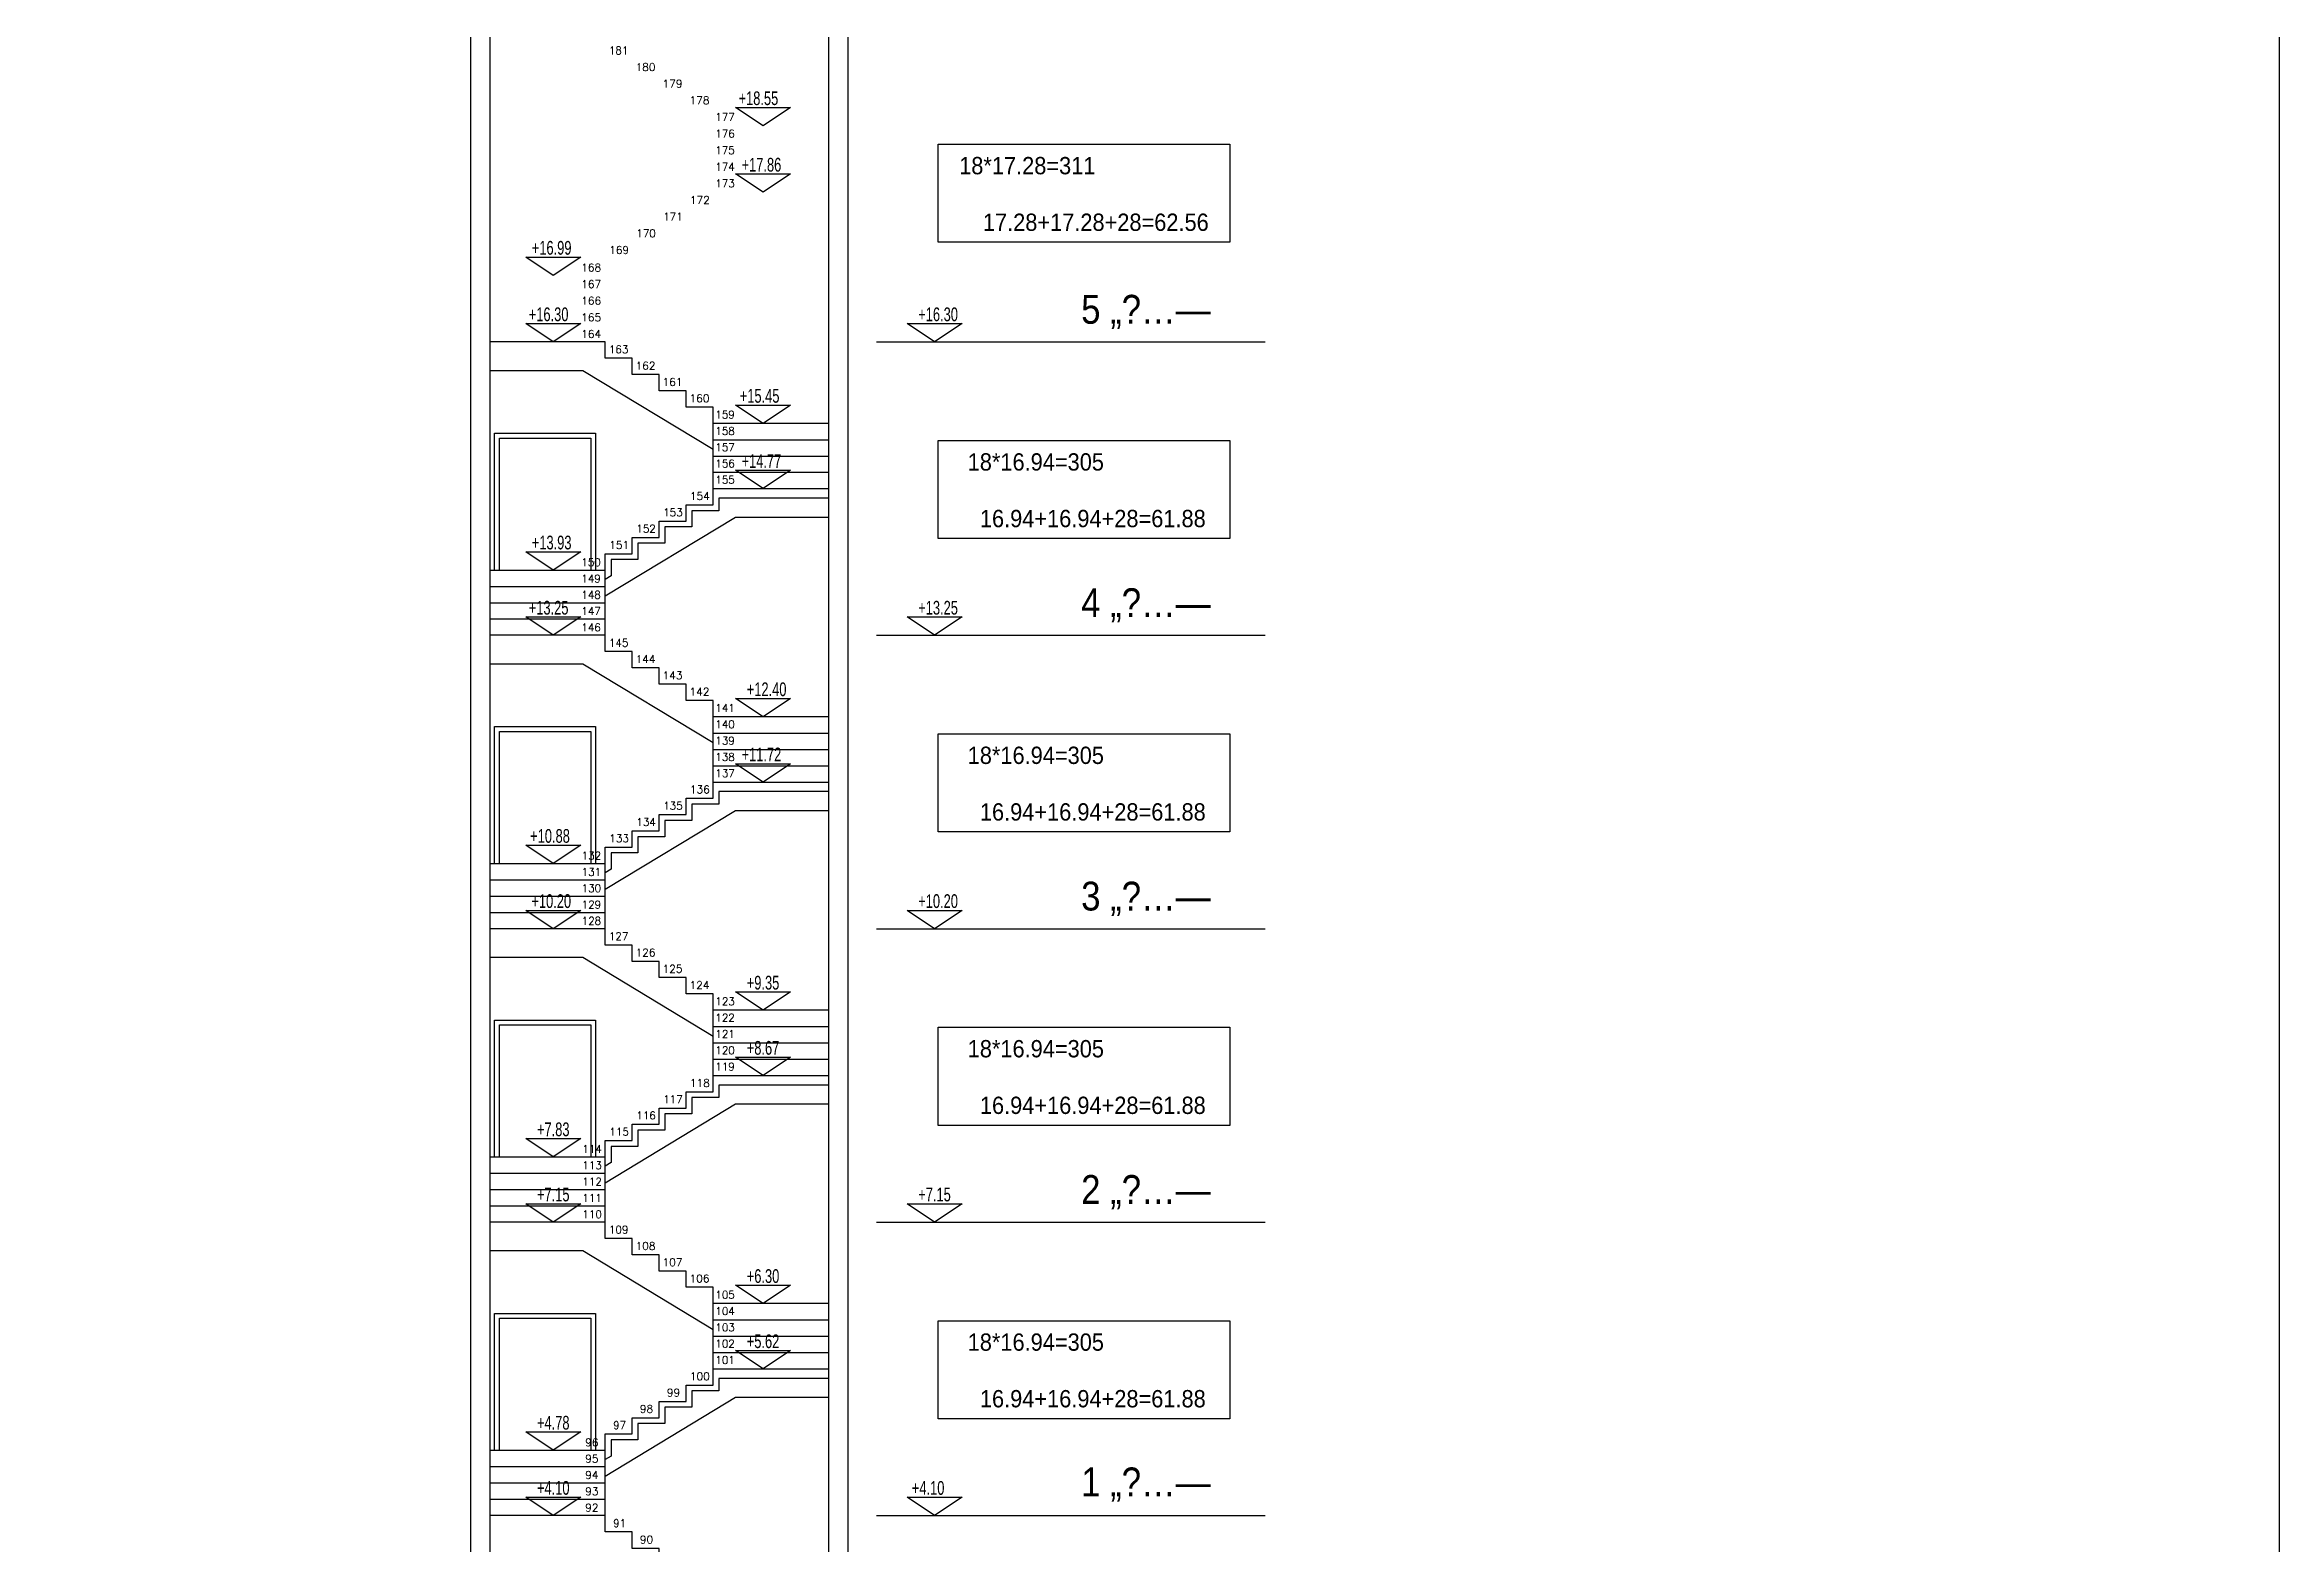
# Model space of a CAD drawing. Header units: centimetres. Extents: x 55145 to 64769, y -6931 to 11377.
# Drawn here: x 62447 to 64769, y 4363 to 5922 of the extents above; entities that cross this region are included whole.
import ezdxf
from ezdxf.enums import TextEntityAlignment as Align

# ---------------------------------------------------------------- set-up
doc = ezdxf.new("R2010")
doc.units = ezdxf.units.CM
doc.header["$LTSCALE"] = 11
doc.header["$MEASUREMENT"] = 0
for name, color, linetype in [('73', 120, 'Continuous'), ('B-TEXT-H', 6, 'Continuous'), ('dim-100-v', 63, 'Continuous'), ('HATCH', 9, 'Continuous'), ('MABAT', 4, 'Continuous'), ('OPEN', 6, 'Continuous'), ('TXT', 2, 'Continuous'), ('TXT-Mech', 4, 'Continuous'), ('wall', 7, 'Continuous')]:
    doc.layers.add(name, color=color, linetype=linetype)
doc.styles.add('$0$TXT', font='TXT', dxfattribs={"width": 0.7})
doc.styles.add('ROMANCE', font='romanc')
doc.styles.add('SIMPHEB', font='SIMPHEB', dxfattribs={"height": 18})
doc.styles.get("Standard").update_dxf_attribs({"font": 'arial.ttf'})

# ---------------------------------------------------------------- blocks, each defined once
blk = doc.blocks.new('$0$SEC00')
blk.add_lwpolyline([(29.99999999999955, 20), (0, 0), (-30, 20)], close=True)
at = {"style": '$0$TXT', "width": 0.7}
blk.add_attdef('LEVEL', (-14.54834087567042, 22.59406115257661), '', height=10.50420168067227, dxfattribs=at)
blk = doc.blocks.new('Hights-1')
at = {"layer": 'HATCH', "elevation": -0.0002177568349078}
for points in [[(-403.8562842383981, 2788.000019147992), (0, 2788.000019147992)], [(-403.8562842383981, 2483.000019147992), (0, 2483.000019147992)], [(-403.8562842383981, 2178.000019155443), (0, 2178.000019155443)], [(-403.8562842383981, 1873.000019162893), (0, 1873.000019162893)], [(-403.8562842383981, 1568.000019155443), (0, 1568.000019155443)]]:
    blk.add_lwpolyline(points, dxfattribs=at)
at = {"layer": 'TXT', "elevation": -0.0002177568349078}
for points in [[(-339.9884483359056, 2993.474928129814), (-36.8437296441989, 2993.474928129814), (-36.8437296441989, 2891.525110166869), (-339.9884483359056, 2891.525110166869)], [(-339.9884483508067, 2685.474928129814), (-36.84372965910006, 2685.474928129814), (-36.84372965910006, 2583.525110166869), (-339.9884483508067, 2583.525110166869)], [(-339.9884483657079, 2380.474928133539), (-36.84372967400122, 2380.474928133539), (-36.84372967400122, 2278.525110170594), (-339.9884483657079, 2278.525110170594)], [(-339.9884483804926, 2075.474928137264), (-36.84372968878597, 2075.474928137264), (-36.84372968878597, 1973.52511017432), (-339.9884483804926, 1973.52511017432)], [(-339.9884483955102, 1770.474928137264), (-36.84372970380355, 1770.474928137264), (-36.84372970380355, 1668.52511017432), (-339.9884483955102, 1668.52511017432)]]:
    blk.add_lwpolyline(points, close=True, dxfattribs=at)
at = {"layer": '73'}
ref = blk.add_blockref('$0$SEC00', (-343.6589123643935, 2788.000019155443), dxfattribs=dict(at, xscale=0.952, yscale=0.952, zscale=0.952))
ref.add_attrib('LEVEL', '+16.30', (-360.6010942012072, 2809.509565375745), dxfattribs={"height": 14.28, "style": '$0$TXT', "width": 0.7})
ref = blk.add_blockref('$0$SEC00', (-343.6589123643935, 2483.000019155443), dxfattribs=dict(at, xscale=0.952, yscale=0.952, zscale=0.952))
ref.add_attrib('LEVEL', '+13.25', (-360.6010942012072, 2504.509565375745), dxfattribs={"height": 14.28, "style": '$0$TXT', "width": 0.7})
ref = blk.add_blockref('$0$SEC00', (-343.6589123643935, 2178.000019162893), dxfattribs=dict(at, xscale=0.952, yscale=0.952, zscale=0.952))
ref.add_attrib('LEVEL', '+10.20', (-360.6010942012072, 2199.509565383196), dxfattribs={"height": 14.28, "style": '$0$TXT', "width": 0.7})
ref = blk.add_blockref('$0$SEC00', (-343.6589123643935, 1873.000019170344), dxfattribs=dict(at, xscale=0.952, yscale=0.952, zscale=0.952))
ref.add_attrib('LEVEL', '+7.15', (-360.6010942012072, 1894.509565390646), dxfattribs={"height": 14.28, "style": '$0$TXT', "width": 0.7})
ref = blk.add_blockref('$0$SEC00', (-343.6589123643935, 1568.000019162893), dxfattribs=dict(at, xscale=0.952, yscale=0.952, zscale=0.952))
ref.add_attrib('LEVEL', '+4.10', (-367.2335623794934, 1589.509565383196), dxfattribs={"height": 14.28, "style": '$0$TXT', "width": 0.7})
at = {"layer": 'TXT', "width": 0.9}
for s, p in [('18*17.28=311', (-176.500681539881, 2962.222408850095, -0.0002177568349078)), ('17.28+17.28+28=62.56', (-58.73080878600013, 2903.379680980346, -0.0002177568349078)), ('18*16.94=305', (-167.6453196936054, 2654.222408850095, -0.0002177568349078)), ('16.94+16.94+28=61.88', (-61.85576289671008, 2595.379680980346, -0.0002177568349078)), ('18*16.94=305', (-167.6453197085066, 2349.222408853821, -0.0002177568349078)), ('16.94+16.94+28=61.88', (-61.85576291161124, 2290.379680984071, -0.0002177568349078)), ('18*16.94=305', (-167.6453197232913, 2044.222408857546, -0.0002177568349078)), ('16.94+16.94+28=61.88', (-61.85576292639598, 1985.379680987797, -0.0002177568349078)), ('18*16.94=305', (-167.6453197383089, 1739.222408857546, -0.0002177568349078)), ('16.94+16.94+28=61.88', (-61.85576294141356, 1680.379680987797, -0.0002177568349078))]:
    blk.add_text(s, height=18, dxfattribs=at).set_placement(p, align=Align.RIGHT)
at = {"layer": 'TXT-Mech', "style": 'SIMPHEB', "width": 0.9}
for s, p in [('5 „%%142…—', (-56.87052473053336, 2806.879960827529, -0.0002177568349078)), ('4 „%%142…—', (-56.87052473053336, 2501.879960827529, -0.0002177568349078)), ('3 „%%142…—', (-56.87052473053336, 2196.87996083498, -0.0002177568349078)), ('2 „%%142…—', (-56.87052473053336, 1891.879960842431, -0.0002177568349078)), ('1 „%%142…—', (-56.87052473053336, 1587.87996083498, -0.0002177568349078))]:
    blk.add_text(s, height=30, dxfattribs=at).set_placement(p, align=Align.RIGHT)
blk = doc.blocks.new('sec-2-1_305')
at = {"layer": 'MABAT'}
for points in [[(352, 220.2199999999948), (232, 220.2199999999948), (232, 237.1599999999944), (204, 237.1599999999944), (204, 254.099999999994), (176, 254.099999999994), (176, 271.0399999999936), (148, 271.0399999999936), (148, 287.9799999999932), (120, 287.9799999999941), (120, 305.0000000074506), (0, 305.0000000074506)], [(232, 193.0584391738721), (96.55940358086082, 275.0000000074506), (0, 275.0000000074506)], [(232, 152.4599999999964), (232, 220.2199999999948)], [(232, 203.2799999999952), (352, 203.2799999999952)], [(232, 186.3399999999956), (352, 186.3399999999956)], [(232, 169.399999999996), (352, 169.399999999996)], [(0, 67.7599999999984), (120, 67.7599999999984), (120, 84.699999999998), (148, 84.699999999998), (148, 101.6399999999976), (176, 101.6399999999976), (176, 118.5799999999972), (204, 118.5799999999972), (204, 135.5199999999968), (232, 135.5199999999968), (232, 152.4599999999964), (352, 152.4599999999964)], [(0, 50.8199999999988), (120, 50.8199999999988)], [(120, 0), (120, 67.7599999999984)], [(0, 33.8799999999992), (120, 33.8799999999992)], [(0, 16.9399999999996), (120, 16.9399999999996)]]:
    blk.add_lwpolyline(points, dxfattribs=at)
at = {"layer": 'OPEN'}
for points in [[(5, 67.7599999999984), (5, 210), (110, 210), (110, 67.7599999999984)], [(10, 67.7599999999984), (10, 205), (105, 205), (105, 67.7599999999984)]]:
    blk.add_lwpolyline(points, dxfattribs=at)
at = {"layer": 'wall'}
for points in [[(352, 142.4599999999964), (238, 142.4599999999964), (238, 129.5199999999968), (210, 129.5199999999968), (210, 112.5799999999972), (182, 112.5799999999972), (182, 95.6399999999976), (154, 95.6399999999976), (154, 78.699999999998), (126, 78.699999999998), (126, 61.7599999999984), (120, 58.12999999999829)], [(352, 122.4599999999964), (255.3083650018525, 122.4599999999964), (120, 40.59843917387752)]]:
    blk.add_lwpolyline(points, dxfattribs=at)

msp = doc.modelspace()

# ---------------------------------------------------------------- linework, layer by layer
at = {"layer": 'dim-100-v', "color": 2}
msp.add_lwpolyline([(55149.51351346658, 11376.97447702161), (64769.02258511877, 11376.97447702161), (64769.02258511877, 599.6266549546999), (55149.51351346658, 599.6266549546999)], close=True, dxfattribs=at)
at = {"layer": 'MABAT'}
msp.add_lwpolyline([(63261.40985505722, 4307.48258395236), (63141.40985505722, 4307.48258395236), (63141.40985505722, 4324.56258395236), (63113.40985505722, 4324.56258395236), (63113.40985505722, 4341.64258395236), (63085.40985505722, 4341.64258395236), (63085.40985505722, 4358.72258395236), (63057.40985505722, 4358.72258395236), (63057.40985505722, 4375.80258395236), (63029.40985505722, 4375.80258395236), (63029.40985505722, 4392.962583952361), (62909.40985505722, 4392.962583952361)], dxfattribs=at)
at = {"layer": 'wall'}
for points in [[(62889.40985505722, 7508.962583949535), (62889.40985505722, 2794.962583937461)], [(62909.40985505722, 7488.962583923201), (62909.40985505722, 2824.962583942383)], [(63261.40985505722, 7248.962583952361), (63261.40985505722, 2824.962583942383)], [(63281.40985505722, 7248.962583952361), (63281.40985505722, 2794.962583937461)]]:
    msp.add_lwpolyline(points, dxfattribs=at)

# ---------------------------------------------------------------- block references
at = {"layer": '73'}
ref = msp.add_blockref('$0$SEC00', (63193.40985506857, 5837.602583947009, 0.0002177568349078), dxfattribs=dict(at, xscale=0.952, yscale=0.952, zscale=0.952))
ref.add_attrib('LEVEL', '+18.55', (63167.92621148662, 5859.112130167778, 0.0002177568349078), dxfattribs={"height": 14.28, "style": '$0$TXT', "width": 0.7})
ref = msp.add_blockref('$0$SEC00', (63193.4098550534, 5768.482564844758, 0.0002177568349078), dxfattribs=dict(at, xscale=0.952, yscale=0.952, zscale=0.952))
ref.add_attrib('LEVEL', '+17.86', (63171.08200343453, 5789.992111065526, 0.0002177568349078), dxfattribs={"height": 14.28, "style": '$0$TXT', "width": 0.7})
ref = msp.add_blockref('$0$SEC00', (62975.40985505393, 5682.082584006902), dxfattribs=dict(at, xscale=0.952, yscale=0.952, zscale=0.952))
ref.add_attrib('LEVEL', '+16.99', (62953.08200343505, 5703.59213022767), dxfattribs={"height": 14.28, "style": '$0$TXT', "width": 0.7})
ref = msp.add_blockref('$0$SEC00', (62975.40985506839, 5612.962564724528), dxfattribs=dict(at, xscale=0.952, yscale=0.952, zscale=0.952))
ref.add_attrib('LEVEL', '+16.30', (62949.92621148645, 5634.472110945296), dxfattribs={"height": 14.28, "style": '$0$TXT', "width": 0.7})
ref = msp.add_blockref('$0$SEC00', (63193.40985506752, 5528.182583937654, 0.0002177568349078), dxfattribs=dict(at, xscale=0.952, yscale=0.952, zscale=0.952))
ref.add_attrib('LEVEL', '+15.45', (63169.18329716031, 5549.692130158423, 0.0002177568349078), dxfattribs={"height": 14.28, "style": '$0$TXT', "width": 0.7})
ref = msp.add_blockref('$0$SEC00', (63193.40985505439, 5460.422564835505, 0.0002177568349078), dxfattribs=dict(at, xscale=0.952, yscale=0.952, zscale=0.952))
ref.add_attrib('LEVEL', '+14.77', (63171.08200343552, 5481.932111056273, 0.0002177568349078), dxfattribs={"height": 14.28, "style": '$0$TXT', "width": 0.7})
ref = msp.add_blockref('$0$SEC00', (62975.40985505186, 5375.722583999815), dxfattribs=dict(at, xscale=0.952, yscale=0.952, zscale=0.952))
ref.add_attrib('LEVEL', '+13.93', (62953.08200343299, 5397.232130220583), dxfattribs={"height": 14.28, "style": '$0$TXT', "width": 0.7})
ref = msp.add_blockref('$0$SEC00', (62975.4098550674, 5307.962564784439), dxfattribs=dict(at, xscale=0.952, yscale=0.952, zscale=0.952))
ref.add_attrib('LEVEL', '+13.25', (62949.92621148546, 5329.472111005207), dxfattribs={"height": 14.28, "style": '$0$TXT', "width": 0.7})
ref = msp.add_blockref('$0$SEC00', (63193.40985506701, 5223.182583997565, 0.0002177568349078), dxfattribs=dict(at, xscale=0.952, yscale=0.952, zscale=0.952))
ref.add_attrib('LEVEL', '+12.40', (63176.46767323159, 5244.692130218334, 0.0002177568349078), dxfattribs={"height": 14.28, "style": '$0$TXT', "width": 0.7})
ref = msp.add_blockref('$0$SEC00', (63193.40985505233, 5155.422564835505, 0.0002177568349078), dxfattribs=dict(at, xscale=0.952, yscale=0.952, zscale=0.952))
ref.add_attrib('LEVEL', '+11.72', (63171.08200343345, 5176.932111056273, 0.0002177568349078), dxfattribs={"height": 14.28, "style": '$0$TXT', "width": 0.7})
ref = msp.add_blockref('$0$SEC00', (62975.40985505275, 5070.722583999815), dxfattribs=dict(at, xscale=0.952, yscale=0.952, zscale=0.952))
ref.add_attrib('LEVEL', '+10.88', (62951.38541819185, 5092.232130220583), dxfattribs={"height": 14.28, "style": '$0$TXT', "width": 0.7})
ref = msp.add_blockref('$0$SEC00', (62975.4098550674, 5002.96256484435), dxfattribs=dict(at, xscale=0.952, yscale=0.952, zscale=0.952))
ref.add_attrib('LEVEL', '+10.20', (62952.6700426185, 5024.472111065118), dxfattribs={"height": 14.28, "style": '$0$TXT', "width": 0.7})
ref = msp.add_blockref('$0$SEC00', (63193.40985506734, 4918.182583997565, 0.0002177568349078), dxfattribs=dict(at, xscale=0.952, yscale=0.952, zscale=0.952))
ref.add_attrib('LEVEL', '+9.35', (63176.46767323193, 4939.692130218334, 0.0002177568349078), dxfattribs={"height": 14.28, "style": '$0$TXT', "width": 0.7})
ref = msp.add_blockref('$0$SEC00', (63193.40985505125, 4850.422564835505, 0.0002177568349078), dxfattribs=dict(at, xscale=0.952, yscale=0.952, zscale=0.952))
ref.add_attrib('LEVEL', '+8.67', (63176.46767321583, 4871.932111056273, 0.0002177568349078), dxfattribs={"height": 14.28, "style": '$0$TXT', "width": 0.7})
ref = msp.add_blockref('$0$SEC00', (62975.40985505176, 4765.722583999815), dxfattribs=dict(at, xscale=0.952, yscale=0.952, zscale=0.952))
ref.add_attrib('LEVEL', '+7.83', (62958.46767321634, 4787.232130220583), dxfattribs={"height": 14.28, "style": '$0$TXT', "width": 0.7})
ref = msp.add_blockref('$0$SEC00', (62975.40985506717, 4697.962564784439), dxfattribs=dict(at, xscale=0.952, yscale=0.952, zscale=0.952))
ref.add_attrib('LEVEL', '+7.15', (62958.46767323175, 4719.472111005207), dxfattribs={"height": 14.28, "style": '$0$TXT', "width": 0.7})
ref = msp.add_blockref('$0$SEC00', (63193.40985506726, 4613.182583997565, 0.0002177568349078), dxfattribs=dict(at, xscale=0.952, yscale=0.952, zscale=0.952))
ref.add_attrib('LEVEL', '+6.30', (63176.46767323184, 4634.692130218334, 0.0002177568349078), dxfattribs={"height": 14.28, "style": '$0$TXT', "width": 0.7})
ref = msp.add_blockref('$0$SEC00', (63193.40985505222, 4545.422564835505, 0.0002177568349078), dxfattribs=dict(at, xscale=0.952, yscale=0.952, zscale=0.952))
ref.add_attrib('LEVEL', '+5.62', (63176.46767321681, 4566.932111056273, 0.0002177568349078), dxfattribs={"height": 14.28, "style": '$0$TXT', "width": 0.7})
ref = msp.add_blockref('$0$SEC00', (62975.40985505275, 4460.722583999815), dxfattribs=dict(at, xscale=0.952, yscale=0.952, zscale=0.952))
ref.add_attrib('LEVEL', '+4.78', (62958.46767321733, 4482.232130220583), dxfattribs={"height": 14.28, "style": '$0$TXT', "width": 0.7})
ref = msp.add_blockref('$0$SEC00', (62975.40985506717, 4392.962564784439), dxfattribs=dict(at, xscale=0.952, yscale=0.952, zscale=0.952))
ref.add_attrib('LEVEL', '+4.10', (62958.46767323175, 4414.472111005207), dxfattribs={"height": 14.28, "style": '$0$TXT', "width": 0.7})
at = {"layer": 'dim-100-v'}
msp.add_blockref('Hights-1', (63715.26603717424, 2824.962564796919, 0.0002177568349078), dxfattribs=at)
at = {"layer": 'MABAT'}
for p in [(62909.40985505722, 5307.962583974713), (62909.40985505722, 5002.962583967263), (62909.40985505722, 4697.962583959812), (62909.40985505722, 4392.962583952361)]:
    msp.add_blockref('sec-2-1_305', p, dxfattribs=at)

# ---------------------------------------------------------------- texts
at = {"layer": 'B-TEXT-H', "style": 'ROMANCE'}
for s, p in [('181', (63033.04568352748, 5911.882129760806)), ('180', (63061.04568352748, 5894.602129760806)), ('179', (63089.04568352748, 5877.322129760806)), ('178', (63117.04568352748, 5860.042129760806)), ('177', (63143.58635115798, 5842.762129740783)), ('176', (63143.58635115798, 5825.482129740783)), ('175', (63143.58635115798, 5808.202129740784)), ('174', (63143.58635115798, 5790.922129740784)), ('172', (63117.49546339316, 5756.362129760808)), ('173', (63143.58635115798, 5773.642129740784)), ('171', (63089.49546339316, 5739.082129760808)), ('169', (63033.49546339316, 5704.522129760809)), ('170', (63061.49546339316, 5721.802129760808)), ('168', (63004.48527473531, 5686.242129712602)), ('167', (63004.48527473531, 5668.962129712602)), ('166', (63004.48527473531, 5651.682129712603)), ('165', (63004.48527473531, 5634.402129712603)), ('164', (63004.48527473531, 5617.122129749856)), ('163', (63033.04568352748, 5601.102129790605)), ('162', (63061.04568352748, 5584.162129790606)), ('161', (63089.04568352748, 5567.222129790606)), ('160', (63117.04568352748, 5550.282129790607)), ('159', (63143.58635115798, 5533.40212975079)), ('158', (63143.58635115798, 5516.372129770739)), ('157', (63143.58635115802, 5499.442129770688)), ('156', (63143.586351158, 5482.512129770636)), ('155', (63143.58635115798, 5465.582129770585)), ('153', (63089.49546339316, 5431.702129790609)), ('154', (63117.49546339316, 5448.642129790609)), ('152', (63061.49546339316, 5414.76212979061)), ('150', (63004.35030654049, 5379.882129742986)), ('151', (63033.49546339316, 5397.82212979061)), ('149', (63004.35030654049, 5362.942129742986)), ('148', (63004.35030654049, 5346.002129742987)), ('147', (63004.35030654049, 5329.062129742987)), ('146', (63004.35030654049, 5312.122129742987)), ('145', (63033.04568352748, 5296.102129783155)), ('144', (63061.04568352748, 5279.162129783155)), ('143', (63089.04568352748, 5262.222129783156)), ('142', (63117.04568352748, 5245.282129783156)), ('141', (63143.58635115798, 5228.402129743339)), ('140', (63143.58635115798, 5211.372129763288)), ('139', (63143.58635115802, 5194.442129763237)), ('138', (63143.586351158, 5177.512129763186)), ('137', (63143.58635115798, 5160.582129763135)), ('135', (63089.49546339316, 5126.702129783159)), ('136', (63117.49546339316, 5143.642129783158)), ('134', (63061.49546339316, 5109.762129783159)), ('133', (63033.49546339316, 5092.82212978316)), ('132', (63004.68458497104, 5074.882129749854)), ('131', (63004.68458497104, 5057.942129749855)), ('130', (63004.68458497104, 5041.002129749855)), ('129', (63004.68458497104, 5024.062129749856)), ('128', (63004.68458497104, 5007.122129749856)), ('127', (63033.04568352748, 4991.102129775704)), ('126', (63061.04568352748, 4974.162129775705)), ('125', (63089.04568352748, 4957.222129775705)), ('124', (63117.04568352748, 4940.282129775705)), ('123', (63143.58635115798, 4923.402129735889)), ('122', (63143.58635115798, 4906.372129755838)), ('121', (63143.58635115802, 4889.442129755786)), ('120', (63143.586351158, 4872.512129755735)), ('119', (63143.58635115798, 4855.582129755684)), ('118', (63117.49546339316, 4838.642129775708)), ('116', (63061.49546339316, 4804.762129775709)), ('117', (63089.49546339316, 4821.702129775708)), ('115', (63033.49546339316, 4787.822129775709)), ('114', (63005.40785244551, 4769.882129749854)), ('113', (63005.40785244551, 4752.942129749855)), ('112', (63005.40785244551, 4736.002129749855)), ('111', (63005.40785244551, 4719.062129749856)), ('110', (63005.40785244551, 4702.122129749856)), ('109', (63033.04568352748, 4686.102129768254)), ('108', (63061.04568352748, 4669.162129768254)), ('107', (63089.04568352748, 4652.222129768254)), ('106', (63117.04568352748, 4635.282129768255)), ('105', (63143.58635115798, 4618.402129728438)), ('104', (63143.58635115798, 4601.372129748387)), ('103', (63143.58635115802, 4584.442129748336)), ('102', (63143.586351158, 4567.512129748285)), ('101', (63143.58635115798, 4550.582129748233)), ('100', (63117.49546339316, 4533.642129768257)), ('98', (63065.50934890512, 4499.762129768258)), ('99', (63093.50934890512, 4516.702129768258)), ('97', (63037.50934890512, 4482.822129768258)), ('96', (63008.5107978298, 4464.882129742986)), ('95', (63008.5107978298, 4447.942129742986)), ('94', (63008.5107978298, 4431.002129742987)), ('93', (63008.5107978298, 4414.062129742987)), ('92', (63008.5107978298, 4397.122129742987)), ('91', (63037.50934890512, 4380.962129768259)), ('90', (63065.50934890512, 4363.882129768259))]:
    msp.add_text(s, height=8, dxfattribs=at).set_placement(p)

doc.saveas('drawing.dxf')
